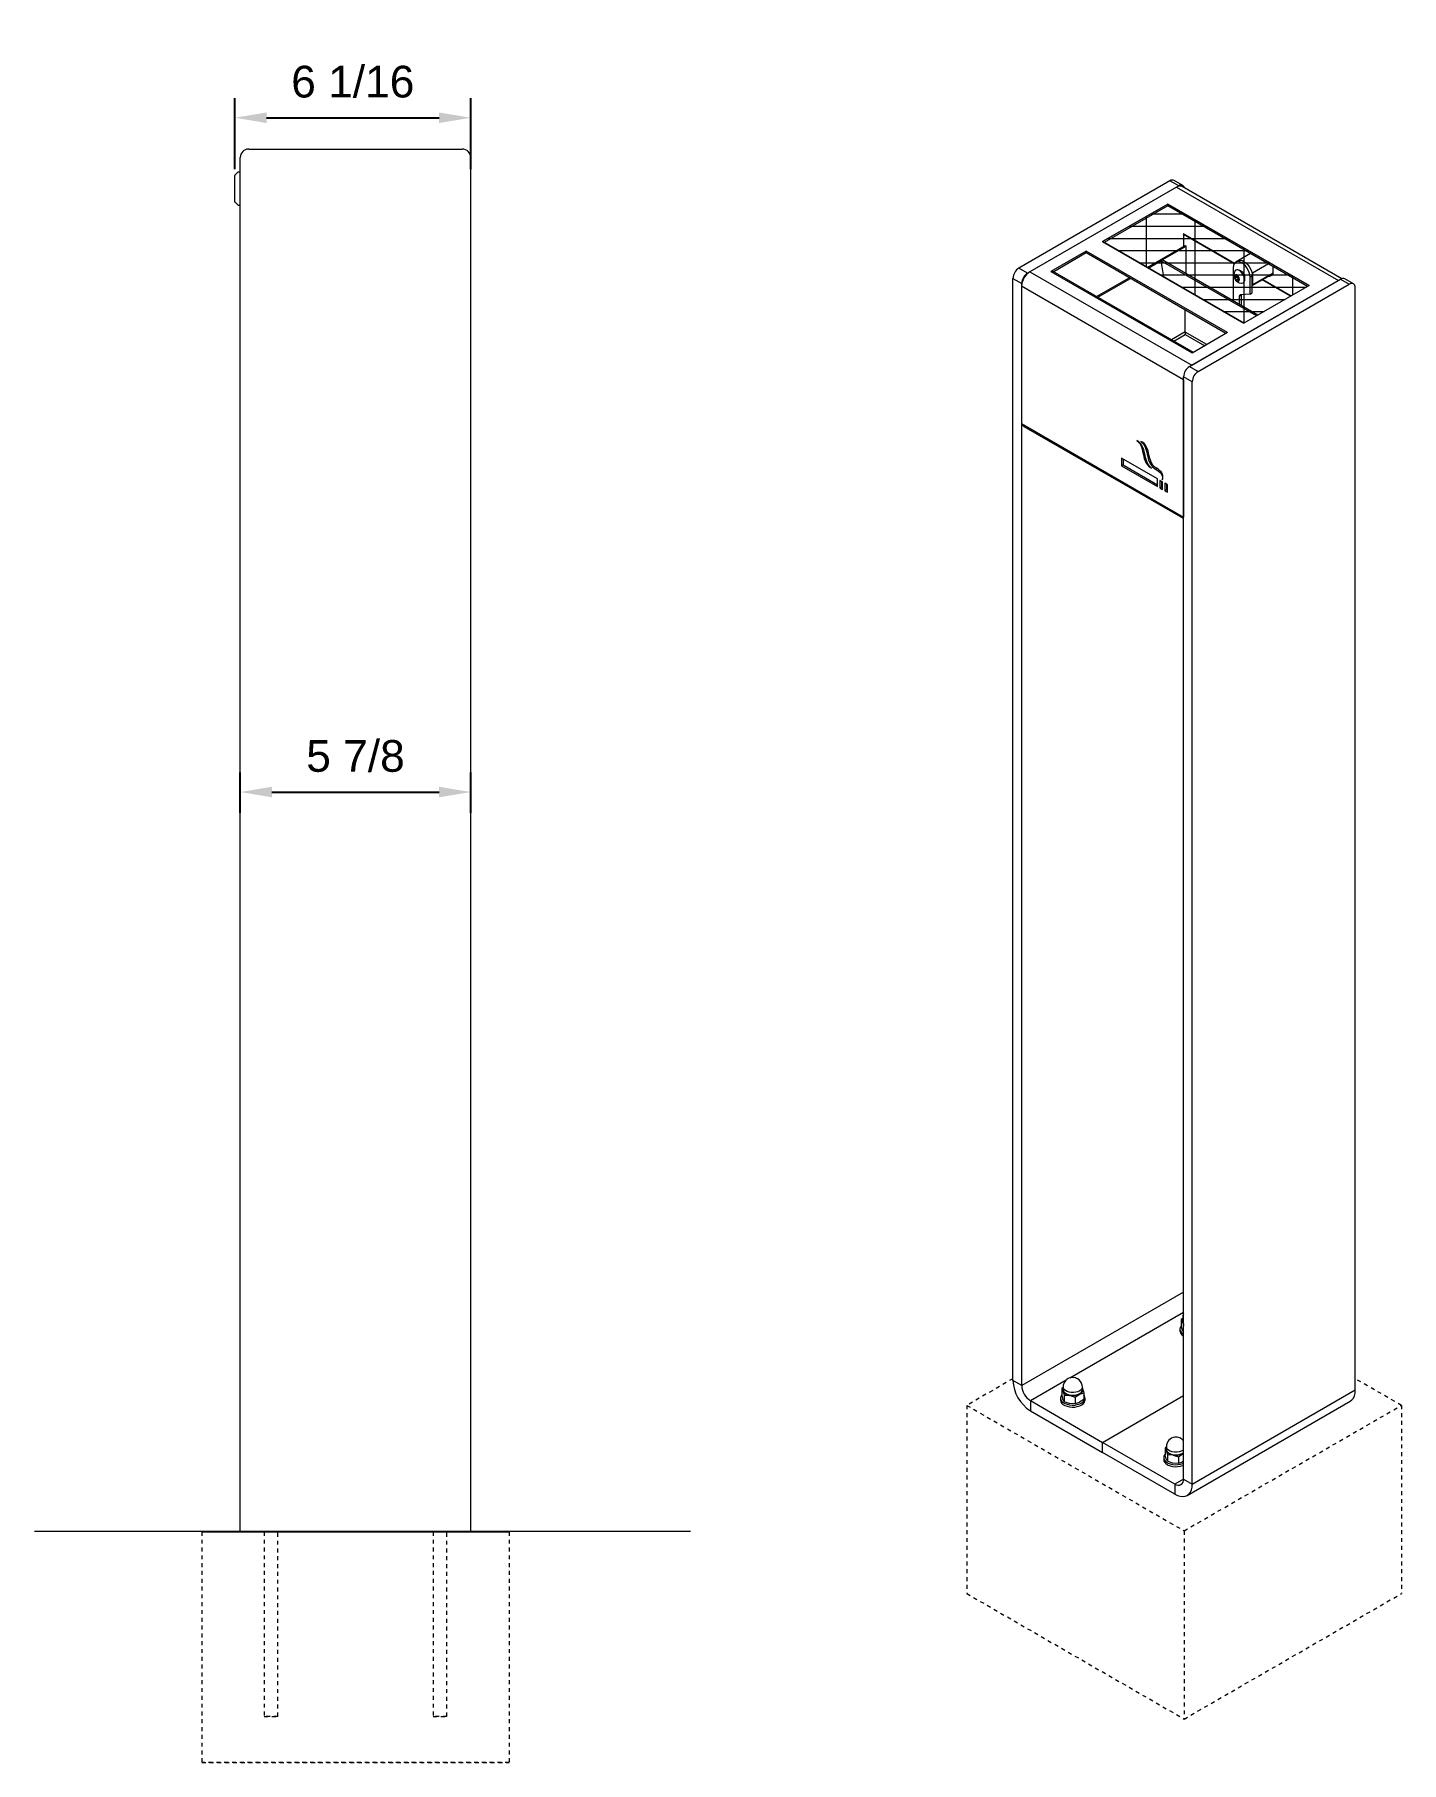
# Model space of a CAD drawing. Header units: inches. Extents: x -3.9 to 92.3, y -2.2 to 63.2.
# Drawn here: x 57.32 to 92.34, y 18.9 to 63.17 of the extents above; entities that cross this region are included whole.
import ezdxf

# ---------------------------------------------------------------- set-up
doc = ezdxf.new("R2010")
doc.units = ezdxf.units.IN
doc.linetypes.add('HIDDEN', pattern=[1.905, 1.27, -0.635])
for name, color, linetype, lineweight in [('ZANO_R', 7, 'Continuous', 0), ('ZANO_R_przerywana', 250, 'HIDDEN', 0), ('ZANO_W', 1, 'Continuous', 0)]:
    doc.layers.add(name, color=color, linetype=linetype, lineweight=lineweight)
doc.styles.get("Standard").update_dxf_attribs({"font": 'arial.ttf'})
doc.dimstyles.new('amerykanie', dxfattribs={"dimtxt": 50, "dimasz": 50, "dimexe": 0.5, "dimexo": 0.5, "dimgap": 1, "dimtad": 1, "dimdec": 0, "dimzin": 0, "dimlunit": 5, "dimtxsty": 'Standard', "dimcen": 0.09, "dimclrd": 1, "dimclre": 1, "dimclrt": 1, "dimazin": 0, "dimtfac": 1, "dimtdec": 0, "dimtmove": 0, "dimatfit": 3, "dimfxl": 1, "dimtzin": 0, "dimarcsym": 1})

# ---------------------------------------------------------------- blocks, each defined once
blk = doc.blocks.new('*D372')
at = {"layer": 'ZANO_W', "color": 1, "lineweight": -2}
for p, q in [((62.449, 59.728), (62.449, 61.543)), ((68.493, 59.728), (68.493, 61.543)), ((63.262, 61.043), (67.68, 61.043))]:
    blk.add_line(p, q, dxfattribs=at)
at = {"layer": 'ZANO_W', "color": 1}
for points in [[(63.262, 61.178), (63.262, 60.907), (62.449, 61.043)], [(67.68, 60.907), (67.68, 61.178), (68.493, 61.043)]]:
    blk.add_solid(points, dxfattribs=at)
at = {"layer": 'ZANO_W', "color": 1, "insert": (65.471, 61.963), "char_height": 0.8125, "attachment_point": 5}
blk.add_mtext('6 1/16', dxfattribs=at)
blk = doc.blocks.new('*D383')
at = {"layer": 'ZANO_W', "color": 1, "lineweight": -2}
for p, q in [((62.587, 43.232), (62.587, 44.266)), ((68.493, 43.232), (68.493, 44.266)), ((63.4, 43.766), (67.68, 43.766))]:
    blk.add_line(p, q, dxfattribs=at)
at = {"layer": 'ZANO_W', "color": 1}
for points in [[(63.4, 43.902), (63.4, 43.631), (62.587, 43.766)], [(67.68, 43.631), (67.68, 43.902), (68.493, 43.766)]]:
    blk.add_solid(points, dxfattribs=at)
at = {"layer": 'ZANO_W', "color": 1, "insert": (65.54, 44.686), "char_height": 0.8125, "attachment_point": 5}
blk.add_mtext('5 7/8', dxfattribs=at)

msp = doc.modelspace()

# ---------------------------------------------------------------- hatches: boundary and pattern name
at = {"layer": 'ZANO_R'}
h = msp.add_hatch(dxfattribs=at)
h.set_pattern_fill('GRATE', color=256, scale=0.393701, style=0)
h.set_pattern_definition([(0, (-50.44485, -4.23518), (0, 0.3125), []), (90, (-50.4449, -4.2352), (-1.25, 8e-17), [])])
h.paths.add_polyline_path([(86.35245, 58.83238), (89.9715, 56.74314), (88.30117, 55.77888), (84.68212, 57.86812)], flags=0)

# ---------------------------------------------------------------- linework, layer by layer
for p, q in [((62.80371, 60.24135), (68.27615, 60.24135)), ((62.58717, 25.4382), (62.58717, 60.02482)), ((68.49269, 25.4382), (68.49269, 60.02482)), ((62.44938, 58.89124), (62.44938, 59.56391)), ((62.52235, 59.64503), (62.45514, 59.57783)), ((62.56749, 59.6508), (62.53627, 59.6508)), ((86.40813, 59.42701), (82.53853, 57.19313)), ((86.63084, 59.29844), (86.40813, 59.42701)), ((86.7391, 59.30916), (86.51639, 59.43773)), ((86.63084, 59.29844), (82.76124, 57.06456)), ((86.57377, 59.2671), (82.81553, 57.09751)), ((86.57377, 59.2671), (90.72454, 56.87091)), ((90.81363, 56.91932), (86.72279, 59.28091)), ((62.45514, 58.87732), (62.52235, 58.81011)), ((62.53627, 58.80434), (62.56749, 58.80434)), ((86.35245, 58.83238), (84.68212, 57.86812)), ((84.68212, 57.86812), (86.35245, 58.83238)), ((86.35245, 58.78416), (84.72389, 57.84401)), ((89.9715, 56.74314), (86.35245, 58.83238)), ((86.35245, 58.78416), (86.35245, 58.83238)), ((86.35245, 58.83238), (89.9715, 56.74314)), ((89.92974, 56.71904), (86.35245, 58.78416)), ((86.7422, 58.07683), (88.06064, 57.31571)), ((86.75612, 58.05272), (86.77004, 58.06076)), ((86.75612, 58.05272), (86.75612, 57.74733)), ((88.05295, 57.30407), (86.75612, 58.05272)), ((84.26454, 57.62705), (83.35648, 57.10284)), ((84.26454, 57.57883), (83.42938, 57.0967)), ((87.88359, 55.53782), (84.26454, 57.62705)), ((84.26454, 57.57883), (84.26454, 57.62705)), ((87.84182, 55.51371), (84.26454, 57.57883)), ((84.68212, 57.86812), (88.30117, 55.77888)), ((88.30117, 55.77888), (84.68212, 57.86812)), ((85.82373, 57.20908), (86.79787, 57.77144)), ((86.20854, 57.39908), (86.82571, 57.75537)), ((86.79787, 57.77144), (86.82571, 57.75537)), ((86.82571, 57.04279), (86.82571, 57.75537)), ((88.47101, 57.56114), (88.16513, 57.38456)), ((82.76124, 57.06456), (82.53853, 57.19313)), ((85.85157, 57.19301), (86.17677, 57.38074)), ((86.17636, 57.38042), (86.20378, 57.40183)), ((88.62589, 55.96634), (86.17636, 57.38042)), ((86.17636, 57.38042), (86.24586, 56.96539)), ((88.65814, 55.98496), (86.20378, 57.40183)), ((88.02974, 57.20506), (88.02974, 56.34772)), ((88.10328, 57.14202), (88.0927, 57.13591)), ((88.14862, 57.3769), (88.09295, 57.34476)), ((88.22893, 57.11227), (88.22708, 57.1112)), ((88.92785, 57.29741), (88.52388, 57.06421)), ((89.04586, 57.22929), (89.04586, 57.03501)), ((82.38542, 56.92793), (82.60813, 56.79937)), ((82.38542, 28.68655), (82.38542, 56.92793)), ((82.60673, 56.73587), (86.75751, 54.33968)), ((82.60673, 56.73587), (82.60673, 53.2061)), ((82.60813, 28.55798), (82.60813, 56.79937)), ((82.81553, 57.09751), (86.9663, 54.70132)), ((83.35648, 57.10284), (83.36483, 57.09802)), ((86.96718, 55.01843), (83.36483, 57.09802)), ((87.00666, 55.03158), (83.41798, 57.10328)), ((84.52922, 56.46177), (85.36439, 56.9439)), ((84.55706, 56.4457), (85.39222, 56.92783)), ((86.90923, 54.66998), (90.77883, 56.90385)), ((90.72454, 56.87091), (86.9663, 54.70132)), ((87.13194, 54.54141), (91.00154, 56.77529)), ((88.07826, 56.93266), (88.07867, 56.9881)), ((88.12168, 56.95773), (88.07826, 56.93266)), ((88.11981, 56.88042), (88.07826, 56.93266)), ((88.07867, 56.9881), (88.12063, 56.9913)), ((88.16193, 56.90474), (88.11981, 56.88042)), ((88.16177, 56.88362), (88.11981, 56.88042)), ((88.12063, 56.9913), (88.16218, 56.93907)), ((88.12168, 56.95773), (88.12189, 56.98545)), ((88.14246, 56.93161), (88.12168, 56.95773)), ((88.12189, 56.98545), (88.12192, 56.98968)), ((88.12208, 56.98949), (88.12189, 56.98545)), ((88.16194, 56.90712), (88.14246, 56.93161)), ((88.16218, 56.93907), (88.16177, 56.88362)), ((88.27969, 56.81199), (88.29027, 56.8181)), ((89.9715, 56.74314), (88.30117, 55.77888)), ((89.9715, 56.74314), (88.30117, 55.77888)), ((88.3255, 56.94072), (88.32735, 56.94179)), ((88.51692, 56.98811), (88.46124, 56.95596)), ((88.46124, 56.52459), (88.46124, 56.95596)), ((88.51692, 56.7421), (89.041, 57.04465)), ((88.51692, 56.55673), (88.51692, 56.98811)), ((88.52388, 56.7593), (88.51692, 56.75051)), ((88.52388, 57.06421), (88.52388, 56.7593)), ((89.04586, 57.06063), (88.52388, 56.7593)), ((89.49806, 56.46983), (88.77167, 56.88917)), ((88.78559, 56.8972), (89.51198, 56.47787)), ((89.04586, 57.04761), (89.041, 57.04465)), ((90.77883, 56.90385), (91.00154, 56.77529)), ((91.1098, 56.78601), (90.88709, 56.91458)), ((91.15465, 28.44549), (91.15465, 56.68687)), ((88.23575, 56.49447), (88.18007, 56.46233)), ((88.18007, 56.46233), (88.18007, 56.26094)), ((88.46124, 56.52459), (88.20791, 56.50194)), ((88.23575, 56.49447), (88.23575, 56.2288)), ((88.46124, 56.52459), (88.51692, 56.55673)), ((86.80066, 55.55167), (86.80066, 56.11476)), ((86.80066, 55.55489), (86.45041, 55.3527)), ((86.50609, 55.32055), (86.79787, 55.48899)), ((86.79787, 55.48899), (86.79787, 55.4802)), ((86.79787, 55.48899), (87.29844, 55.20002)), ((87.35412, 55.23216), (86.80066, 55.55167)), ((87.88359, 55.53782), (86.97553, 55.01361)), ((86.97553, 55.01361), (86.96718, 55.01843)), ((86.90923, 54.66998), (87.13194, 54.54141)), ((86.97883, 54.27621), (86.75612, 54.40478)), ((86.75612, 26.1634), (86.75612, 54.40478)), ((86.75751, 54.33968), (86.75751, 50.80991)), ((86.97883, 26.03483), (86.97883, 54.27621)), ((82.60673, 53.2061), (86.75751, 50.80991)), ((82.66634, 53.13574), (86.74194, 50.78294)), ((86.08737, 51.78714), (85.16735, 52.31825)), ((85.16735, 52.31825), (85.16735, 52.1233)), ((85.20911, 52.29415), (85.20911, 52.14741)), ((85.20911, 52.14741), (85.16735, 52.1233)), ((85.16735, 52.1233), (86.08737, 51.59219)), ((85.20911, 52.14741), (86.08737, 51.6404)), ((86.0784, 52.05953), (86.03664, 52.03543)), ((86.08737, 51.59219), (86.08737, 51.78714)), ((86.14893, 51.7516), (86.14893, 51.55665)), ((86.21207, 51.71515), (86.14893, 51.7516)), ((86.19069, 51.58075), (86.14893, 51.55665)), ((86.14893, 51.55665), (86.21207, 51.5202)), ((86.19069, 51.72749), (86.19069, 51.58075)), ((86.19069, 51.58075), (86.21207, 51.56841)), ((86.21207, 51.5202), (86.21207, 51.71515)), ((86.33992, 51.64134), (86.27679, 51.67779)), ((86.27679, 51.67779), (86.27679, 51.48284)), ((86.31854, 51.50695), (86.27679, 51.48284)), ((86.27679, 51.48284), (86.33992, 51.44639)), ((86.31854, 51.65368), (86.31854, 51.50695)), ((86.31854, 51.50695), (86.33992, 51.4946)), ((86.33992, 51.44639), (86.33992, 51.64134)), ((86.75612, 30.95257), (82.60813, 28.55798)), ((83.84028, 28.75497), (86.75612, 30.43825)), ((86.73276, 30.27526), (86.69805, 30.25101)), ((86.69805, 30.25101), (86.69805, 30.07938)), ((86.73276, 30.28884), (86.73276, 30.22037)), ((86.66387, 30.00756), (86.66387, 29.95612)), ((82.60813, 28.55798), (82.38542, 28.68655)), ((82.83084, 28.17224), (83.75211, 28.70407)), ((83.67049, 28.50745), (83.63577, 28.4832)), ((83.63577, 28.4832), (83.63577, 28.31157)), ((83.67049, 28.52103), (83.67049, 28.45256)), ((83.67573, 28.49188), (83.67049, 28.52103)), ((83.97719, 28.26308), (84.08726, 28.33864)), ((84.16248, 28.49072), (84.16701, 28.47902)), ((84.16262, 28.45256), (84.16262, 28.52103)), ((84.16262, 28.48928), (84.16701, 28.47902)), ((84.19733, 28.37688), (84.19733, 28.20525)), ((86.97883, 26.03483), (91.15465, 28.44549)), ((82.83084, 28.17224), (84.68212, 27.10351)), ((82.83084, 28.17224), (82.83084, 27.91506)), ((82.83084, 27.91506), (84.68212, 26.84633)), ((83.60159, 28.23974), (83.60159, 28.18831)), ((83.69641, 28.31624), (83.69641, 28.14461)), ((83.69641, 28.31624), (83.8368, 28.30833)), ((83.97719, 28.09145), (83.8368, 28.09937)), ((83.97719, 28.26308), (83.97719, 28.09145)), ((84.19733, 28.20525), (84.08726, 28.12969)), ((84.23151, 28.18831), (84.23151, 28.23974)), ((84.68212, 27.10351), (86.75612, 28.3008)), ((86.84834, 25.74643), (91.02417, 28.15708)), ((86.5334, 26.03479), (84.68212, 27.10351)), ((84.68212, 26.84633), (84.68212, 27.10351)), ((86.5334, 25.77761), (84.68212, 26.84633)), ((86.24628, 26.713), (86.24628, 26.66156)), ((86.31518, 26.9807), (86.28046, 26.95645)), ((86.28046, 26.95645), (86.28046, 26.78482)), ((86.31518, 26.99428), (86.31518, 26.92581)), ((86.32042, 26.96513), (86.31518, 26.99428)), ((86.34111, 26.78949), (86.34111, 26.61786)), ((86.34111, 26.78949), (86.48149, 26.78158)), ((86.62188, 26.5647), (86.48149, 26.57262)), ((86.62188, 26.73633), (86.73195, 26.8119)), ((86.62188, 26.73633), (86.62188, 26.5647)), ((86.75611, 26.61953), (86.73195, 26.60294)), ((86.73869, 26.56278), (86.75612, 26.57015)), ((86.75611, 26.16336), (86.5334, 26.03479)), ((86.73869, 26.51134), (86.75612, 26.51872)), ((86.75612, 26.1634), (86.97883, 26.03483)), ((86.5334, 26.03479), (86.5334, 25.77761)), ((62.58717, 24.80828), (62.58717, 25.4382)), ((68.49269, 24.80828), (68.49269, 25.4382)), ((57.31776, 24.82428), (74.12531, 24.82428)), ((61.60292, 24.80828), (69.47694, 24.80828)), ((69.47694, 24.80828), (61.60292, 24.80828)), ((63.19741, 24.80828), (63.55174, 24.80828)), ((63.19741, 24.80828), (63.55174, 24.80828)), ((67.52812, 24.80828), (67.88245, 24.80828)), ((67.52812, 24.80828), (67.88245, 24.80828))]:
    msp.add_line(p, q, dxfattribs=at)
at = {"layer": 'ZANO_R', "flags": 128}
for points in [[(86.77994, 59.24792), (86.7723, 59.27095), (86.75815, 59.29335), (86.73911, 59.30915), (86.71591, 59.31775), (86.68943, 59.3188), (86.66071, 59.31228), (86.63084, 59.29844)], [(88.46124, 56.95596), (88.45584, 57.01453), (88.43988, 57.0764), (88.41417, 57.13847), (88.38001, 57.19764), (88.3391, 57.25094), (88.2935, 57.29569), (88.24549, 57.32965), (88.19748, 57.35112), (88.15188, 57.35902), (88.11097, 57.35296), (88.07681, 57.33323), (88.05111, 57.30083), (88.03515, 57.25738), (88.02974, 57.20506)], [(88.2404, 56.80338), (88.25133, 56.80346), (88.27996, 56.81215), (88.30164, 56.83284), (88.31476, 56.864), (88.31834, 56.90331), (88.31212, 56.94786), (88.29656, 56.99435), (88.27282, 57.03932), (88.24265, 57.07944), (88.2083, 57.11174), (88.1723, 57.13383), (88.13734, 57.14405), (88.106, 57.14166), (88.08061, 57.12683), (88.06559, 57.10619)], [(88.29027, 56.8181), (88.29054, 56.81826), (88.31222, 56.83895), (88.32534, 56.87011), (88.32892, 56.90942), (88.3227, 56.95397), (88.30714, 57.00045), (88.2834, 57.04543), (88.25323, 57.08555), (88.21888, 57.11785), (88.18288, 57.13993), (88.14792, 57.15016), (88.11658, 57.14777), (88.10328, 57.14202)], [(88.14862, 57.3769), (88.16665, 57.3851), (88.20756, 57.39117), (88.25316, 57.38327), (88.30117, 57.3618), (88.34918, 57.32783), (88.39478, 57.28308), (88.43569, 57.22979), (88.46985, 57.17062), (88.49556, 57.10854), (88.51151, 57.04667), (88.51692, 56.98811)], [(88.4717, 57.16684), (88.49197, 57.13226), (88.52388, 57.06421)], [(88.15279, 56.85062), (88.17233, 56.85879), (88.18393, 56.87869), (88.18584, 56.9073), (88.17776, 56.94025), (88.16092, 56.97254), (88.13788, 56.99925), (88.11215, 57.0163), (88.08765, 57.02111), (88.06811, 57.01294), (88.0565, 56.99304), (88.0546, 56.96443), (88.06268, 56.93147), (88.07952, 56.89918), (88.10256, 56.87248), (88.12829, 56.85543), (88.15279, 56.85062)], [(89.02883, 57.01751), (89.01209, 57.01282), (88.98017, 57.00953)], [(88.23649, 56.50449), (88.23623, 56.50258), (88.23575, 56.49447)], [(86.79787, 55.48899), (86.80278, 55.51324), (86.80499, 55.52042)], [(82.60673, 53.2061), (82.63125, 53.16534), (82.66633, 53.13574), (82.66634, 53.13574)], [(85.93149, 52.06814), (85.87952, 52.11522), (85.84038, 52.17273), (85.81168, 52.23695), (85.78303, 52.33769), (85.76354, 52.43515), (85.73902, 52.53252), (85.69697, 52.632), (85.6584, 52.69233), (85.61177, 52.74141), (85.5574, 52.77371)], [(85.5574, 52.77371), (85.60937, 52.72664), (85.64852, 52.66912), (85.67722, 52.60491), (85.70586, 52.50417), (85.72535, 52.4067), (85.74987, 52.30934), (85.79192, 52.20985), (85.83049, 52.14952), (85.87712, 52.10044), (85.93149, 52.06814)], [(86.06735, 52.06149), (86.01134, 52.09988), (85.96659, 52.14405), (85.93051, 52.20354), (85.89197, 52.30813), (85.86994, 52.40816), (85.84715, 52.50532), (85.80544, 52.60565), (85.77688, 52.65251), (85.74365, 52.69379), (85.7061, 52.72694), (85.66458, 52.74942)], [(85.66458, 52.74942), (85.71563, 52.70067), (85.7543, 52.64225), (85.7828, 52.57769), (85.8114, 52.47704), (85.83087, 52.37972), (85.85563, 52.28196), (85.89815, 52.182), (85.95897, 52.09692), (86.03664, 52.03543)], [(86.03664, 52.03543), (86.10303, 51.99509), (86.16585, 51.94372), (86.19009, 51.91002), (86.20637, 51.86947), (86.2123, 51.82095), (86.20548, 51.76332)], [(86.20548, 51.76332), (86.22137, 51.79204), (86.22666, 51.83211), (86.22128, 51.87836), (86.20514, 51.92563), (86.17856, 51.96948), (86.14324, 52.00807), (86.10219, 52.04), (86.06735, 52.06149)], [(86.75207, 50.79853), (86.74753, 50.78905), (86.74194, 50.78294), (86.74444, 50.79085), (86.75751, 50.80991)], [(86.75126, 50.79927), (86.75185, 50.79931), (86.75612, 50.80364)], [(86.69805, 30.25101), (86.72056, 30.20636), (86.72837, 30.1862)], [(86.73338, 30.1868), (86.72819, 30.22158), (86.73276, 30.24448)], [(86.72837, 30.1862), (86.75158, 30.11104), (86.75612, 30.09382)], [(86.75612, 30.22844), (86.738, 30.25969), (86.73276, 30.28884)], [(86.73276, 30.22037), (86.738, 30.19122), (86.75612, 30.15997)], [(86.75611, 30.14995), (86.75283, 30.15376), (86.73338, 30.1868)], [(86.69805, 30.08993), (86.69262, 30.08346), (86.67105, 30.04617), (86.66387, 30.00707), (86.67141, 29.968), (86.69333, 29.93077), (86.7286, 29.89714), (86.75612, 29.87899)], [(86.72837, 29.97724), (86.72056, 30.00005), (86.69805, 30.07938)], [(86.75869, 29.91242), (86.75158, 29.9246), (86.72837, 29.97724)], [(83.63577, 28.4832), (83.65829, 28.43855), (83.66609, 28.41838)], [(83.6711, 28.41899), (83.66592, 28.45376), (83.67047, 28.47661)], [(83.66609, 28.41838), (83.6893, 28.34323), (83.69641, 28.31624)], [(83.67049, 28.45256), (83.67573, 28.42341), (83.69481, 28.39098), (83.72678, 28.36214), (83.76978, 28.33855), (83.82131, 28.32158), (83.87837, 28.31223), (83.93765, 28.31103), (83.99571, 28.31806), (84.04917, 28.3329), (84.09492, 28.3547), (84.1303, 28.38219), (84.15326, 28.41376), (84.16246, 28.44759), (84.16262, 28.45256)], [(84.16262, 28.47667), (84.16719, 28.44364), (84.1578, 28.40916), (84.1344, 28.37698), (84.09834, 28.34897), (84.05171, 28.32675), (83.99723, 28.31162), (83.93806, 28.30446), (83.87764, 28.30568), (83.81948, 28.31521), (83.76696, 28.3325), (83.72314, 28.35654), (83.69055, 28.38594), (83.6711, 28.41899)], [(84.16262, 28.52103), (84.16246, 28.51606), (84.15326, 28.48224), (84.1303, 28.45066), (84.09492, 28.42318), (84.04917, 28.40138), (83.99571, 28.38653), (83.93765, 28.37951), (83.87837, 28.3807), (83.82131, 28.39006), (83.76978, 28.40702), (83.72678, 28.43061), (83.69481, 28.45946), (83.67573, 28.49188)], [(84.08726, 28.33864), (84.09509, 28.34259), (84.19733, 28.37688)], [(84.16701, 28.47902), (84.19022, 28.40386), (84.19733, 28.37688)], [(91.02417, 28.15708), (91.02419, 28.15709), (91.06959, 28.19226), (91.10611, 28.24), (91.13285, 28.29913), (91.14917, 28.36819), (91.15465, 28.44549)], [(83.63577, 28.32212), (83.63035, 28.31565), (83.60878, 28.27836), (83.60159, 28.23926), (83.60914, 28.20018), (83.63106, 28.16296), (83.66632, 28.12932), (83.71329, 28.10085), (83.76976, 28.07887), (83.8331, 28.06442), (83.90034, 28.05816), (83.96834, 28.06039), (84.03391, 28.07101), (84.094, 28.08952)], [(83.60159, 28.18831), (83.60159, 28.18782), (83.60914, 28.14875), (83.63106, 28.11152), (83.66632, 28.07789), (83.71329, 28.04942), (83.76976, 28.02744), (83.8331, 28.01298), (83.90034, 28.00673), (83.96834, 28.00896), (84.03391, 28.01958), (84.094, 28.03809)], [(83.66609, 28.20943), (83.65829, 28.23224), (83.63577, 28.31157)], [(83.69641, 28.14461), (83.6893, 28.15678), (83.66609, 28.20943)], [(83.8368, 28.09937), (83.82682, 28.10136), (83.69641, 28.14461)], [(83.8368, 28.30833), (83.84679, 28.30633), (83.97719, 28.26308)], [(84.08726, 28.12969), (84.07944, 28.12574), (83.97719, 28.09145)], [(84.094, 28.08952), (84.14579, 28.11506), (84.18686, 28.14642), (84.21529, 28.18215), (84.22976, 28.22057), (84.22957, 28.25988), (84.21476, 28.29826), (84.19733, 28.32212)], [(84.094, 28.03809), (84.14579, 28.06362), (84.18686, 28.09498), (84.21529, 28.13071), (84.22976, 28.16913), (84.23151, 28.18831)], [(86.28046, 26.79537), (86.27504, 26.7889), (86.25347, 26.75161), (86.24628, 26.71251), (86.25383, 26.67344), (86.27575, 26.63621), (86.31101, 26.60258), (86.35798, 26.5741), (86.41446, 26.55213), (86.47779, 26.53767), (86.54503, 26.53141), (86.61303, 26.53365), (86.6786, 26.54427), (86.73869, 26.56278)], [(86.24628, 26.66156), (86.24628, 26.66108), (86.25383, 26.622), (86.27575, 26.58477), (86.31101, 26.55114), (86.35798, 26.52267), (86.41446, 26.50069), (86.47779, 26.48624), (86.54503, 26.47998), (86.61303, 26.48221), (86.6786, 26.49283), (86.73869, 26.51134)], [(86.28046, 26.95645), (86.30298, 26.9118), (86.31078, 26.89164)], [(86.31078, 26.68268), (86.30298, 26.70549), (86.28046, 26.78482)], [(86.31579, 26.89224), (86.31061, 26.92701), (86.31518, 26.94992)], [(86.31078, 26.89164), (86.33399, 26.81648), (86.34111, 26.78949)], [(86.34111, 26.61786), (86.33399, 26.63004), (86.31078, 26.68268)], [(86.31518, 26.92581), (86.32042, 26.89666), (86.3395, 26.86424), (86.37147, 26.83539), (86.41447, 26.8118), (86.466, 26.79483), (86.52306, 26.78548), (86.58234, 26.78428), (86.6404, 26.79131), (86.69386, 26.80616), (86.73961, 26.82795), (86.75612, 26.83908)], [(86.75612, 26.83082), (86.74303, 26.82222), (86.6964, 26.8), (86.64192, 26.78487), (86.58275, 26.77771), (86.52233, 26.77893), (86.46417, 26.78846), (86.41165, 26.80575), (86.36783, 26.8298), (86.33524, 26.8592), (86.31579, 26.89224)], [(86.75612, 26.90755), (86.73961, 26.89643), (86.69386, 26.87463), (86.6404, 26.85979), (86.58234, 26.85276), (86.52306, 26.85396), (86.466, 26.86331), (86.41447, 26.88027), (86.37147, 26.90386), (86.3395, 26.93271), (86.32042, 26.96513)], [(86.48149, 26.57262), (86.47151, 26.57461), (86.34111, 26.61786)], [(86.48149, 26.78158), (86.49148, 26.77959), (86.62188, 26.73633)], [(86.73195, 26.60294), (86.72413, 26.59899), (86.62188, 26.5647)], [(86.75611, 26.8262), (86.75538, 26.8257), (86.73195, 26.8119)], [(86.73195, 26.8119), (86.73978, 26.81584), (86.75611, 26.82132)], [(86.5334, 25.77761), (86.60308, 25.74372), (86.67105, 25.72333), (86.73562, 25.71694), (86.79522, 25.7247), (86.84836, 25.74644), (86.89376, 25.78161), (86.93028, 25.82934), (86.95703, 25.88847), (86.97334, 25.95753), (86.97883, 26.03483)]]:
    msp.add_lwpolyline(points, dxfattribs=at)
at = {"layer": 'ZANO_R'}
for centre, radius, start, end in [((62.80371, 60.02482), 0.21654, 90, 180), ((68.27615, 60.02482), 0.21654, 0, 90), ((62.46906, 59.56391), 0.01969, 135, 180), ((62.53627, 59.63111), 0.01969, 90, 135), ((62.56749, 59.63111), 0.01969, 0, 90), ((86.47156, 59.33847), 0.10891, 65.693822, 125.617294), ((62.46906, 58.89124), 0.01969, 180, 225), ((86.66026, 59.14637), 0.14851, 65.692359, 125.618489), ((62.53627, 58.82403), 0.01969, 225, 270), ((62.56749, 58.82403), 0.01969, 270, 0), ((82.71784, 56.91281), 0.33277, 122.605253, 177.394478), ((88.16778, 56.96332), 0.16062, 350.474209, 69.520555), ((83.06004, 56.71525), 0.45378, 122.605294, 177.39464), ((82.94055, 56.78424), 0.33277, 122.605253, 177.394478), ((83.39597, 57.05456), 0.05347, 65.688413, 125.618567), ((88.25259, 57.01228), 0.20926, 153.33572, 200.908833), ((88.25259, 57.01228), 0.20926, 200.908833, 266.658903), ((88.21206, 56.98905), 0.09024, 182.285541, 219.531213), ((88.20449, 56.97968), 0.07848, 217.76853, 237.208929), ((88.94116, 57.12065), 0.13526, 268.832942, 320.717305), ((90.84226, 56.81531), 0.10891, 65.693822, 125.617294), ((91.06131, 56.70201), 0.09456, 350.786082, 129.203906), ((88.21425, 56.46789), 0.03463, 100.550329, 189.248199), ((86.72084, 55.52382), 0.08454, 335.674487, 19.239514), ((87.0028, 54.96164), 0.06703, 91.012882, 122.097421), ((87.08854, 54.38965), 0.33277, 122.605253, 177.394478), ((87.31125, 54.26109), 0.33277, 122.605253, 177.394478), ((86.81164, 30.21662), 0.08866, 152.83742, 200.066702), ((86.84244, 30.23047), 0.12236, 201.213199, 225.132593), ((86.97883, 30.28884), 0.24606, 154.836307, 180), ((86.82127, 29.97168), 0.15818, 185.646671, 245.673452), ((83.34558, 28.72657), 0.961, 182.386825, 237.613179), ((83.09166, 28.57999), 0.48403, 182.605479, 237.394525), ((83.74937, 28.4488), 0.08866, 152.837753, 200.06653), ((83.85468, 28.52348), 0.21589, 209.129527, 265.250798), ((83.91655, 28.52103), 0.24606, 96.901926, 180), ((83.91605, 28.70339), 0.40294, 258.658181, 295.145651), ((83.91655, 28.52103), 0.24606, 0, 96.901926), ((84.05059, 28.45232), 0.11944, 287.880457, 12.916697), ((86.56124, 26.99428), 0.24606, 96.901926, 180), ((86.56124, 26.99428), 0.24606, 37.630982, 96.901926), ((86.39406, 26.92205), 0.08866, 152.836199, 200.0667), ((86.49937, 26.99673), 0.21589, 209.129692, 265.250646), ((86.56074, 27.17665), 0.40294, 258.658222, 295.145479), ((86.62034, 26.14138), 0.13755, 230.796726, 9.213829)]:
    msp.add_arc(centre, radius, start, end, dxfattribs=at)
at = {"layer": 'ZANO_R_przerywana', "ltscale": 0.05}
for p, q in [((82.38542, 28.73468), (81.20226, 28.05166)), ((92.3378, 28.05166), (91.15465, 28.73468)), ((81.20226, 28.05166), (86.77003, 24.83746)), ((81.20226, 28.05166), (81.20226, 23.22957)), ((86.77003, 24.83746), (92.3378, 28.05166)), ((92.3378, 28.05166), (92.3378, 23.22957)), ((61.60292, 24.80828), (61.60292, 18.90277)), ((61.60292, 24.80828), (61.60292, 18.90277)), ((63.19741, 24.80828), (63.19741, 20.08387)), ((63.55174, 20.08387), (63.55174, 24.80828)), ((67.52812, 24.80828), (67.52812, 20.08387)), ((67.88245, 20.08387), (67.88245, 24.80828)), ((69.47694, 24.80828), (69.47694, 18.90277)), ((69.47694, 24.80828), (69.47694, 18.90277)), ((86.77003, 24.83746), (86.77003, 20.01536)), ((81.20226, 23.22957), (86.77003, 20.01536)), ((86.77003, 20.01536), (92.3378, 23.22957)), ((63.55174, 20.08387), (63.19741, 20.08387)), ((63.19741, 20.08387), (63.55174, 20.08387)), ((67.88245, 20.08387), (67.52812, 20.08387)), ((67.52812, 20.08387), (67.88245, 20.08387)), ((61.60292, 18.90277), (69.47694, 18.90277)), ((69.47694, 18.90277), (61.60292, 18.90277))]:
    msp.add_line(p, q, dxfattribs=at)

# ---------------------------------------------------------------- dimensions: what is measured, and where the dimension line sits
at = {"layer": 'ZANO_W'}
for base, p1, p2, picture, middle in [((68.49269, 61.0429), (62.44938, 59.22757), (68.49269, 59.22757), '*D372', (65.47103, 61.963)), ((68.49269, 43.76611), (62.58717, 42.73151), (68.49269, 42.73151), '*D383', (65.53993, 44.68622))]:
    dim = msp.add_linear_dim(base=base, p1=p1, p2=p2, dimstyle='amerykanie', override={"dimtxt": 0.8125, "dimasz": 0.8125, "dimgap": 0.5, "dimdec": 4, "dimaunit": 1, "dimadec": 1, "dimtdec": 4, "dimtmove": 1, "dimfrac": 2}, dxfattribs=at)
    dim.commit()
    dim.dimension.update_dxf_attribs({"geometry": picture, "text_midpoint": middle})

doc.saveas('drawing.dxf')
